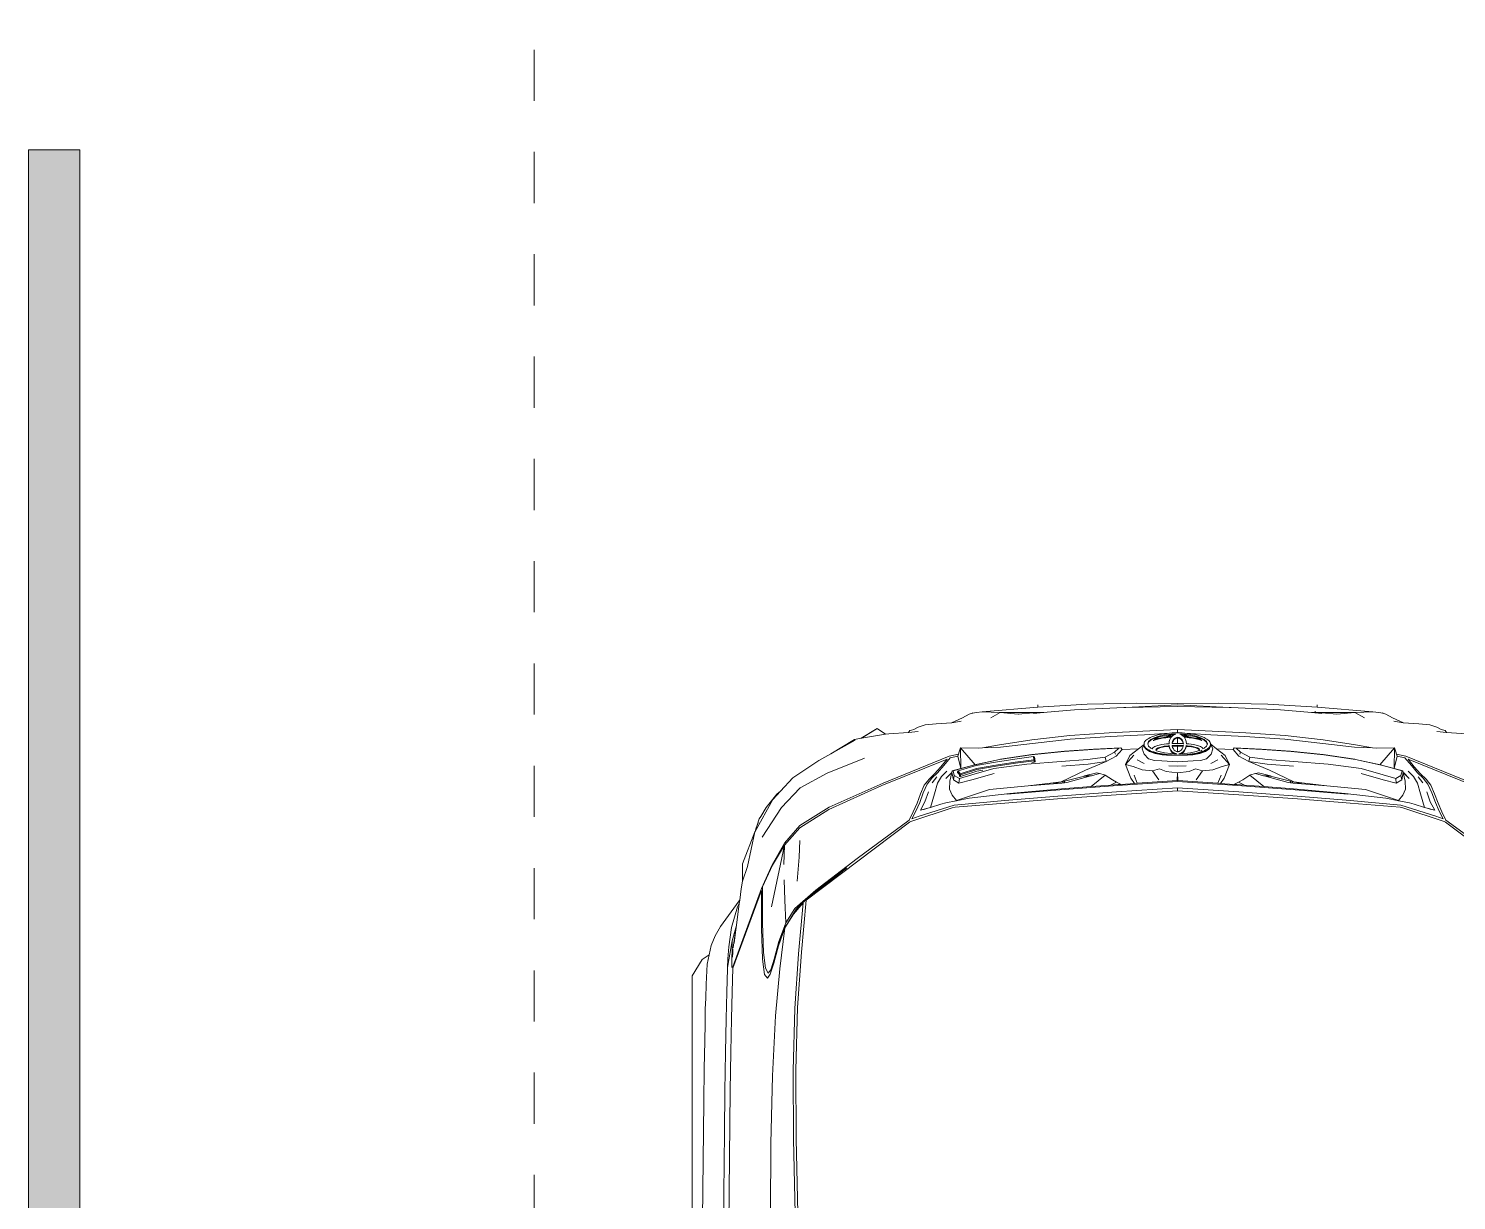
# Model space of a CAD drawing. Header units: millimetres. Extents: x 1010 to 1494, y -119 to 564.
# Drawn here: x 1115.671 to 1118.462, y 371.604 to 373.895 of the extents above; entities that cross this region are included whole.
import ezdxf

# ---------------------------------------------------------------- set-up
doc = ezdxf.new("R2010")
doc.units = ezdxf.units.MM
doc.linetypes.add('DASHDOT', pattern=[1, 0.5, -0.25, 0, -0.25])
doc.layers.get('0').update_dxf_attribs({"lineweight": 9})
doc.layers.add('Marca', color=1, linetype='Continuous', lineweight=9)

# ---------------------------------------------------------------- blocks, each defined once
blk = doc.blocks.new('*A397')
at = {"layer": 'Marca', "linetype": 'DASHDOT', "lineweight": 0}
blk.add_line((65289.6, 657.8), (65289.6, 34592.7), dxfattribs=at)
blk = doc.blocks.new('hilux vista superior')
for p, q in [((0.9763, 1.2798), (0.9763, 0.5477)), ((0.8995, 0.7783), (0.9025, 1.0477)), ((0.911, 0.8625), (0.9128, 1.0471)), ((0.9556, 1.0368), (0.9529, 0.8013)), ((0.7671, 0.8759), (0.7634, 1.0254)), ((0.769, 1.0259), (0.7726, 0.8766)), ((0.8184, 1.0265), (0.818, 0.885)), ((0.7674, 0.7375), (0.7671, 0.8759)), ((0.7726, 0.8766), (0.7729, 0.7384)), ((0.818, 0.885), (0.8148, 0.749)), ((0.911, 0.8625), (0.9101, 0.7795)), ((0.8985, 0.7013), (0.8995, 0.7783)), ((0.9101, 0.7795), (0.909, 0.702)), ((0.9529, 0.8013), (0.9518, 0.7339)), ((0.8148, 0.749), (0.8087, 0.6285)), ((0.764, 0.6118), (0.7674, 0.7375)), ((0.7729, 0.7384), (0.7696, 0.6132)), ((0.9518, 0.7339), (0.9509, 0.6791)), ((0.8973, 0.6341), (0.8985, 0.7013)), ((0.909, 0.702), (0.9078, 0.6343)), ((0.9502, 0.6437), (0.9509, 0.6791)), ((0.8959, 0.5799), (0.8973, 0.6341)), ((0.9078, 0.6343), (0.9064, 0.5805)), ((0.9497, 0.618), (0.9502, 0.6437)), ((0.7565, 0.5), (0.764, 0.6118)), ((0.7696, 0.6132), (0.7623, 0.5033)), ((0.7998, 0.5336), (0.8087, 0.6285)), ((0.9496, 0.6151), (0.9489, 0.593)), ((0.9497, 0.618), (0.9496, 0.6151)), ((0.8945, 0.5322), (0.8959, 0.5799)), ((0.9064, 0.5805), (0.9048, 0.5336)), ((0.9489, 0.593), (0.9479, 0.5648)), ((0.8248, 0.5527), (0.8191, 0.5443)), ((0.8248, 0.5527), (0.8306, 0.5452)), ((0.9462, 0.5245), (0.9479, 0.5648)), ((0.9558, 0.5149), (0.9763, 0.5477)), ((0.7896, 0.4514), (0.7998, 0.5336)), ((0.8025, 0.4875), (0.812, 0.522)), ((0.818, 0.5359), (0.8113, 0.5143)), ((0.8191, 0.5443), (0.812, 0.522)), ((0.8232, 0.5424), (0.818, 0.5359)), ((0.8286, 0.5325), (0.8232, 0.5424)), ((0.8328, 0.5007), (0.8286, 0.5325)), ((0.8306, 0.5452), (0.8349, 0.5143)), ((0.8367, 0.3761), (0.8945, 0.5322)), ((0.8944, 0.5295), (0.8369, 0.3723)), ((0.8945, 0.5322), (0.8944, 0.5295)), ((0.8953, 0.4775), (0.8964, 0.5311)), ((0.8953, 0.4775), (0.9047, 0.5308)), ((0.9047, 0.5308), (0.9042, 0.5137)), ((0.9048, 0.5336), (0.9047, 0.5308)), ((0.942, 0.5058), (0.9462, 0.5245)), ((0.747, 0.3953), (0.7565, 0.5)), ((0.7623, 0.5033), (0.753, 0.4011)), ((0.8113, 0.5143), (0.8015, 0.4789)), ((0.8345, 0.4417), (0.8328, 0.5007)), ((0.8365, 0.4529), (0.8349, 0.5143)), ((0.8938, 0.4912), (0.8931, 0.4859)), ((0.8946, 0.5), (0.8941, 0.4936)), ((0.8946, 0.5), (0.895, 0.5103)), ((0.8968, 0.4506), (0.9021, 0.4893)), ((0.9042, 0.5137), (0.9021, 0.4893)), ((0.9377, 0.4865), (0.942, 0.5058)), ((0.942, 0.5058), (0.9558, 0.5149)), ((0.7876, 0.4451), (0.802, 0.4832)), ((0.8015, 0.4789), (0.7877, 0.4412)), ((0.7896, 0.4514), (0.8025, 0.4875)), ((0.8884, 0.4555), (0.8919, 0.4819)), ((0.8885, 0.451), (0.8953, 0.4775)), ((0.8931, 0.4859), (0.8891, 0.4589)), ((0.9298, 0.4675), (0.9193, 0.4483)), ((0.9377, 0.4865), (0.9298, 0.4675)), ((0.7666, 0.4135), (0.7896, 0.4514)), ((0.7693, 0.4126), (0.7877, 0.4412)), ((0.7724, 0.4241), (0.7896, 0.4514)), ((0.7876, 0.4451), (0.7896, 0.4514)), ((0.7895, 0.3956), (0.7877, 0.4412)), ((0.8349, 0.3691), (0.8345, 0.4417)), ((0.8367, 0.3761), (0.8365, 0.4529)), ((0.8814, 0.4025), (0.8872, 0.4462)), ((0.8816, 0.3969), (0.9193, 0.4483)), ((0.8852, 0.4088), (0.8968, 0.4506)), ((0.8872, 0.4462), (0.8884, 0.4555)), ((0.8885, 0.451), (0.8872, 0.4462)), ((0.8884, 0.4555), (0.8891, 0.4589)), ((0.8891, 0.4589), (0.8885, 0.451)), ((0.7693, 0.4126), (0.7277, 0.3754)), ((0.753, 0.4011), (0.7724, 0.4241)), ((0.7547, 0.4014), (0.7666, 0.4135)), ((0.7666, 0.4135), (0.7724, 0.4241)), ((0.8166, 0.409), (0.7902, 0.2847)), ((0.8805, 0.3955), (0.8814, 0.4025)), ((0.8814, 0.4025), (0.8852, 0.4088)), ((-0.747, 0.3953), (-0.5388, 0.2389)), ((0.747, 0.3953), (0.5388, 0.2389)), ((0.7277, 0.3754), (0.6442, 0.3115)), ((0.7323, 0.3817), (0.6647, 0.3303)), ((0.7278, 0.3792), (0.6647, 0.3303)), ((0.7323, 0.3817), (0.742, 0.3898)), ((0.7498, 0.3969), (0.742, 0.3898)), ((0.7498, 0.3969), (0.747, 0.3953)), ((0.7547, 0.4014), (0.7498, 0.3969)), ((0.791, 0.355), (0.7895, 0.3956)), ((0.8775, 0.3726), (0.8805, 0.3955)), ((0.8805, 0.3955), (0.8816, 0.3969)), ((0.7612, 0.3091), (0.7647, 0.3571)), ((0.8142, 0.3253), (0.8349, 0.3691)), ((0.8369, 0.3723), (0.8152, 0.3246)), ((0.8349, 0.3691), (0.8369, 0.3723)), ((0.8746, 0.3576), (0.865, 0.3282)), ((0.8775, 0.3726), (0.8746, 0.3576)), ((0.8746, 0.3576), (0.8746, 0.3228)), ((0.8142, 0.3253), (0.7902, 0.2847)), ((0.7902, 0.2847), (0.7919, 0.324)), ((0.8152, 0.3246), (0.7904, 0.281)), ((0.8501, 0.2584), (0.865, 0.3282)), ((0.8501, 0.2584), (0.8746, 0.3228)), ((-0.5399, 0.2344), (-0.6442, 0.3115)), ((0.5399, 0.2344), (0.6442, 0.3115)), ((0.7598, 0.2759), (0.7612, 0.3091)), ((0.7595, 0.2502), (0.7902, 0.2847)), ((0.7904, 0.281), (0.7595, 0.2457)), ((0.835, 0.269), (0.7966, 0.209)), ((0.8501, 0.2584), (0.8497, 0.2577)), ((-0.5399, 0.2344), (-0.5316, 0.2178)), ((-0.5365, 0.2371), (-0.5388, 0.2389)), ((-0.5365, 0.2371), (-0.4532, 0.2101)), ((-0.5262, 0.2163), (-0.5341, 0.232)), ((-0.5341, 0.232), (-0.5195, 0.227)), ((0.5365, 0.2371), (0.4532, 0.2101)), ((0.5341, 0.232), (0.5195, 0.227)), ((0.5262, 0.2163), (0.5341, 0.232)), ((0.5399, 0.2344), (0.5316, 0.2178)), ((0.5365, 0.2371), (0.5388, 0.2389)), ((0.7595, 0.2457), (0.7007, 0.2088)), ((0.7013, 0.2133), (0.7595, 0.2502)), ((0.8497, 0.2577), (0.8139, 0.1929)), ((0.838, 0.2271), (0.841, 0.2319)), ((0.8453, 0.2445), (0.841, 0.2319)), ((0.8434, 0.2404), (0.8477, 0.2522)), ((0.8453, 0.2445), (0.8477, 0.2522)), ((0.8477, 0.2522), (0.8497, 0.2577)), ((-0.5316, 0.2178), (-0.5239, 0.2005)), ((-0.5185, 0.1994), (-0.5262, 0.2163)), ((-0.449, 0.2045), (-0.5195, 0.227)), ((-0.5172, 0.2145), (-0.5023, 0.2108)), ((-0.5083, 0.1979), (-0.5172, 0.2145)), ((-0.5172, 0.2145), (-0.5081, 0.2127)), ((-0.5023, 0.2108), (-0.5081, 0.2127)), ((-0.4965, 0.209), (-0.5023, 0.2108)), ((-0.4965, 0.209), (-0.4887, 0.1815)), ((-0.4758, 0.2024), (-0.4965, 0.209)), ((-0.4662, 0.1998), (-0.4758, 0.2024)), ((-0.4474, 0.2088), (-0.4532, 0.2101)), ((-0.449, 0.2045), (-0.3475, 0.1952)), ((-0.3473, 0.2003), (-0.4474, 0.2088)), ((0.3473, 0.2003), (0.4474, 0.2088)), ((0.449, 0.2045), (0.3475, 0.1952)), ((0.4474, 0.2088), (0.4532, 0.2101)), ((0.449, 0.2045), (0.5195, 0.227)), ((0.4662, 0.1998), (0.4758, 0.2024)), ((0.4758, 0.2024), (0.4965, 0.209)), ((0.4965, 0.209), (0.4887, 0.1815)), ((0.4965, 0.209), (0.5023, 0.2108)), ((0.5172, 0.2145), (0.5023, 0.2108)), ((0.5023, 0.2108), (0.5081, 0.2127)), ((0.5172, 0.2145), (0.5081, 0.2127)), ((0.5083, 0.1979), (0.5172, 0.2145)), ((0.5185, 0.1994), (0.5262, 0.2163)), ((0.5316, 0.2178), (0.5239, 0.2005)), ((0.7007, 0.2088), (0.5922, 0.1604)), ((0.5945, 0.1653), (0.7013, 0.2133)), ((0.7597, 0.1706), (0.7966, 0.209)), ((0.8057, 0.1826), (0.8271, 0.2091)), ((0.838, 0.2271), (0.8271, 0.2091)), ((-0.5239, 0.2005), (-0.517, 0.1817)), ((-0.5114, 0.1799), (-0.5185, 0.1994)), ((-0.517, 0.1817), (-0.5094, 0.1646)), ((-0.5037, 0.162), (-0.5114, 0.1799)), ((-0.5083, 0.1979), (-0.5011, 0.178)), ((-0.4887, 0.1815), (-0.4829, 0.1606)), ((-0.445, 0.1956), (-0.4662, 0.1998)), ((-0.4532, 0.1844), (-0.4586, 0.1722)), ((-0.4447, 0.1949), (-0.4532, 0.1844)), ((-0.4447, 0.1949), (-0.445, 0.1956)), ((-0.4187, 0.1903), (-0.445, 0.1956)), ((-0.378, 0.1728), (-0.4447, 0.1949)), ((-0.337, 0.1808), (-0.4187, 0.1903)), ((-0.3003, 0.1659), (-0.378, 0.1728)), ((-0.3475, 0.1952), (-0.2406, 0.1863)), ((-0.2413, 0.1919), (-0.3473, 0.2003)), ((-0.2365, 0.1737), (-0.3425, 0.1827)), ((-0.2331, 0.1717), (-0.337, 0.1808)), ((-0.1236, 0.1837), (-0.2413, 0.1919)), ((-0.2406, 0.1863), (-0.123, 0.178)), ((-0.2365, 0.1737), (-0.1207, 0.1653)), ((0, 0.1757), (-0.1236, 0.1837)), ((-0.123, 0.178), (0, 0.17)), ((0, 0.1757), (0.1236, 0.1837)), ((0.123, 0.178), (0, 0.17)), ((0, 0.1757), (0, 0.17)), ((0.2365, 0.1737), (0.1207, 0.1653)), ((0.2406, 0.1863), (0.123, 0.178)), ((0.1236, 0.1837), (0.2413, 0.1919)), ((0.2331, 0.1717), (0.337, 0.1808)), ((0.2365, 0.1737), (0.3425, 0.1827)), ((0.3475, 0.1952), (0.2406, 0.1863)), ((0.2413, 0.1919), (0.3473, 0.2003)), ((0.3003, 0.1659), (0.378, 0.1728)), ((0.337, 0.1808), (0.4187, 0.1903)), ((0.378, 0.1728), (0.4447, 0.1949)), ((0.4187, 0.1903), (0.445, 0.1956)), ((0.4447, 0.1949), (0.445, 0.1956)), ((0.4447, 0.1949), (0.4532, 0.1844)), ((0.445, 0.1956), (0.4662, 0.1998)), ((0.4532, 0.1844), (0.4586, 0.1722)), ((0.4887, 0.1815), (0.4829, 0.1606)), ((0.5083, 0.1979), (0.5011, 0.178)), ((0.5037, 0.162), (0.5114, 0.1799)), ((0.517, 0.1817), (0.5094, 0.1646)), ((0.5114, 0.1799), (0.5185, 0.1994)), ((0.5239, 0.2005), (0.517, 0.1817)), ((0.7985, 0.1763), (0.7738, 0.1496)), ((0.8139, 0.1929), (0.7985, 0.1763)), ((0.8057, 0.1826), (0.7985, 0.1763)), ((-0.4635, 0.1119), (-0.5945, 0.1653)), ((-0.5922, 0.1604), (-0.459, 0.1062)), ((-0.5094, 0.1646), (-0.4997, 0.1525)), ((-0.494, 0.15), (-0.5037, 0.162)), ((-0.4997, 0.1525), (-0.4884, 0.1414)), ((-0.4828, 0.1393), (-0.494, 0.15)), ((-0.4936, 0.1596), (-0.484, 0.1475)), ((-0.4829, 0.1606), (-0.4745, 0.1471)), ((-0.4745, 0.1471), (-0.4636, 0.1364)), ((-0.4659, 0.1507), (-0.454, 0.139)), ((-0.4548, 0.1395), (-0.4659, 0.1507)), ((-0.4578, 0.1565), (-0.4586, 0.1722)), ((-0.454, 0.139), (-0.4578, 0.1565)), ((-0.4508, 0.1535), (-0.454, 0.139)), ((-0.4515, 0.1358), (-0.4491, 0.1447)), ((-0.4399, 0.1606), (-0.4508, 0.1535)), ((-0.4508, 0.1535), (-0.4491, 0.1447)), ((-0.4491, 0.1447), (-0.4387, 0.1509)), ((-0.4138, 0.1533), (-0.4399, 0.1606)), ((-0.4399, 0.1606), (-0.4387, 0.1509)), ((-0.4387, 0.1509), (-0.4134, 0.1435)), ((-0.369, 0.1407), (-0.4138, 0.1533)), ((-0.3003, 0.1659), (-0.25, 0.1597)), ((-0.2328, 0.16), (-0.3003, 0.1659)), ((-0.25, 0.1597), (-0.2328, 0.16)), ((-0.25, 0.1597), (-0.2339, 0.1577)), ((-0.1849, 0.1345), (-0.2339, 0.1577)), ((-0.2339, 0.1577), (-0.2309, 0.1569)), ((-0.1738, 0.1673), (-0.2331, 0.1717)), ((-0.2309, 0.1598), (-0.2328, 0.16)), ((-0.2309, 0.1569), (-0.2309, 0.1598)), ((-0.2272, 0.1595), (-0.2309, 0.1598)), ((-0.2309, 0.1569), (-0.2272, 0.156)), ((-0.2272, 0.1595), (-0.2272, 0.156)), ((-0.2227, 0.1591), (-0.2272, 0.1595)), ((-0.2272, 0.156), (-0.1898, 0.1466)), ((-0.1741, 0.1455), (-0.2227, 0.1591)), ((-0.1898, 0.1466), (-0.1897, 0.1466)), ((-0.1741, 0.1455), (-0.1897, 0.1466)), ((-0.1897, 0.1466), (-0.1873, 0.1459)), ((-0.1873, 0.1459), (-0.1731, 0.1453)), ((-0.1873, 0.1459), (-0.1871, 0.1459)), ((-0.1871, 0.1459), (-0.1626, 0.1395)), ((-0.1731, 0.1453), (-0.1741, 0.1455)), ((-0.1738, 0.1673), (-0.1454, 0.1441)), ((-0.1349, 0.1644), (-0.1738, 0.1673)), ((-0.1731, 0.1453), (-0.1571, 0.1408)), ((-0.1467, 0.1433), (-0.1454, 0.1441)), ((-0.1454, 0.1441), (-0.131, 0.1538)), ((-0.1349, 0.1644), (-0.1229, 0.158)), ((-0.1192, 0.1633), (-0.1349, 0.1644)), ((-0.131, 0.1538), (-0.1229, 0.158)), ((-0.1229, 0.158), (-0.1132, 0.1628)), ((0, 0.1572), (-0.1207, 0.1653)), ((-0.1132, 0.1628), (-0.1192, 0.1633)), ((-0.0866, 0.161), (-0.1132, 0.1628)), ((-0.1047, 0.123), (-0.0937, 0.1502)), ((-0.0937, 0.1502), (-0.0866, 0.161)), ((-0.0875, 0.144), (-0.0811, 0.1606)), ((-0.0811, 0.1606), (-0.0866, 0.161)), ((-0.0006, 0.1551), (-0.0811, 0.1606)), ((-0.0501, 0.1356), (-0.0373, 0.1536)), ((-0.0006, 0.1551), (0, 0.1394)), ((0, 0.1551), (-0.0006, 0.1551)), ((0, 0.1572), (0.1207, 0.1653)), ((0.0006, 0.1551), (0, 0.1394)), ((0, 0.1551), (0.0006, 0.1551)), ((0.0006, 0.1551), (0.0811, 0.1606)), ((0.0501, 0.1356), (0.0373, 0.1536)), ((0.0811, 0.1606), (0.0866, 0.161)), ((0.0875, 0.144), (0.0811, 0.1606)), ((0.0866, 0.161), (0.1132, 0.1628)), ((0.0937, 0.1502), (0.0866, 0.161)), ((0.1047, 0.123), (0.0937, 0.1502)), ((0.1132, 0.1628), (0.1192, 0.1633)), ((0.1229, 0.158), (0.1132, 0.1628)), ((0.1192, 0.1633), (0.1349, 0.1644)), ((0.1349, 0.1644), (0.1229, 0.158)), ((0.131, 0.1538), (0.1229, 0.158)), ((0.1454, 0.1441), (0.131, 0.1538)), ((0.1349, 0.1644), (0.1738, 0.1673)), ((0.1738, 0.1673), (0.1454, 0.1441)), ((0.1467, 0.1433), (0.1454, 0.1441)), ((0.1731, 0.1453), (0.1571, 0.1408)), ((0.1871, 0.1459), (0.1626, 0.1395)), ((0.1873, 0.1459), (0.1731, 0.1453)), ((0.1731, 0.1453), (0.1741, 0.1455)), ((0.1738, 0.1673), (0.2331, 0.1717)), ((0.1741, 0.1455), (0.2227, 0.1591)), ((0.1741, 0.1455), (0.1897, 0.1466)), ((0.1849, 0.1345), (0.2339, 0.1577)), ((0.1873, 0.1459), (0.1871, 0.1459)), ((0.1897, 0.1466), (0.1873, 0.1459)), ((0.1898, 0.1466), (0.1897, 0.1466)), ((0.2272, 0.156), (0.1898, 0.1466)), ((0.2227, 0.1591), (0.2272, 0.1595)), ((0.2272, 0.1595), (0.2309, 0.1598)), ((0.2272, 0.1595), (0.2272, 0.156)), ((0.2309, 0.1569), (0.2272, 0.156)), ((0.2309, 0.1598), (0.2328, 0.16)), ((0.2309, 0.1569), (0.2309, 0.1598)), ((0.2339, 0.1577), (0.2309, 0.1569)), ((0.2328, 0.16), (0.3003, 0.1659)), ((0.25, 0.1597), (0.2328, 0.16)), ((0.25, 0.1597), (0.2339, 0.1577)), ((0.3003, 0.1659), (0.25, 0.1597)), ((0.369, 0.1407), (0.4138, 0.1533)), ((0.4362, 0.1469), (0.4034, 0.1362)), ((0.4039, 0.133), (0.4367, 0.1437)), ((0.4387, 0.1509), (0.4134, 0.1435)), ((0.4138, 0.1533), (0.4399, 0.1606)), ((0.4367, 0.1437), (0.4362, 0.1469)), ((0.4376, 0.1469), (0.4362, 0.1469)), ((0.4367, 0.1437), (0.4373, 0.1418)), ((0.4387, 0.1437), (0.4367, 0.1437)), ((0.4373, 0.1418), (0.4387, 0.1437)), ((0.4382, 0.1468), (0.4387, 0.1437)), ((0.4399, 0.1606), (0.4387, 0.1509)), ((0.4491, 0.1447), (0.4387, 0.1509)), ((0.4387, 0.1437), (0.4426, 0.1377)), ((0.4399, 0.1606), (0.4508, 0.1535)), ((0.4508, 0.1535), (0.4491, 0.1447)), ((0.4515, 0.1358), (0.4491, 0.1447)), ((0.4508, 0.1535), (0.454, 0.139)), ((0.454, 0.139), (0.4578, 0.1565)), ((0.4659, 0.1507), (0.454, 0.139)), ((0.4548, 0.1395), (0.4659, 0.1507)), ((0.4578, 0.1565), (0.4586, 0.1722)), ((0.5922, 0.1604), (0.459, 0.1062)), ((0.4635, 0.1119), (0.5945, 0.1653)), ((0.4745, 0.1471), (0.4636, 0.1364)), ((0.4829, 0.1606), (0.4745, 0.1471)), ((0.4828, 0.1393), (0.494, 0.15)), ((0.4936, 0.1596), (0.484, 0.1475)), ((0.4997, 0.1525), (0.4884, 0.1414)), ((0.494, 0.15), (0.5037, 0.162)), ((0.5094, 0.1646), (0.4997, 0.1525)), ((0.7589, 0.1698), (0.7046, 0.1399)), ((0.7738, 0.1496), (0.7214, 0.115)), ((0.7597, 0.1706), (0.7589, 0.1698)), ((-0.4884, 0.1414), (-0.4762, 0.1274)), ((-0.4702, 0.1251), (-0.4828, 0.1393)), ((-0.4762, 0.1274), (-0.4635, 0.1119)), ((-0.4571, 0.1092), (-0.4702, 0.1251)), ((-0.4548, 0.1395), (-0.454, 0.139)), ((-0.454, 0.139), (-0.453, 0.1353)), ((-0.453, 0.1353), (-0.4515, 0.1358)), ((-0.453, 0.1353), (-0.436, 0.1308)), ((-0.4081, 0.1236), (-0.4515, 0.1358)), ((-0.436, 0.1308), (-0.4416, 0.1057)), ((-0.4357, 0.1307), (-0.4364, 0.0892)), ((-0.4364, 0.0892), (-0.407, 0.1232)), ((-0.436, 0.1308), (-0.4357, 0.1307)), ((-0.4357, 0.1307), (-0.4077, 0.1233)), ((-0.4134, 0.1435), (-0.3694, 0.1311)), ((-0.358, 0.1124), (-0.4081, 0.1236)), ((-0.4077, 0.1233), (-0.407, 0.1232)), ((-0.407, 0.1232), (-0.358, 0.1124)), ((-0.3694, 0.1311), (-0.3029, 0.1224)), ((-0.3029, 0.1224), (-0.2337, 0.1166)), ((-0.2337, 0.1166), (-0.1812, 0.1129)), ((-0.18, 0.1224), (-0.2329, 0.1261)), ((-0.1849, 0.1345), (-0.1435, 0.117)), ((-0.1435, 0.117), (-0.18, 0.1224)), ((-0.1626, 0.1395), (-0.1571, 0.1408)), ((-0.1571, 0.1408), (-0.1467, 0.1433)), ((-0.1435, 0.117), (-0.1455, 0.1079)), ((-0.1235, 0.1061), (-0.1435, 0.117)), ((-0.0895, 0.127), (-0.1047, 0.123)), ((-0.1047, 0.123), (-0.0959, 0.1048)), ((-0.1047, 0.123), (-0.0879, 0.1041)), ((-0.0713, 0.1335), (-0.0895, 0.127)), ((-0.0668, 0.1207), (-0.0811, 0.1137)), ((-0.0501, 0.1356), (-0.0713, 0.1335)), ((-0.0361, 0.1317), (-0.0501, 0.1356)), ((-0.0317, 0.1154), (-0.0463, 0.1146)), ((-0.0231, 0.137), (-0.0361, 0.1317)), ((-0.0317, 0.1154), (0, 0.1174)), ((0, 0.1394), (-0.0231, 0.137)), ((0, 0.1264), (-0.0173, 0.1254)), ((0, 0.1394), (0.0231, 0.137)), ((0, 0.1264), (0.0173, 0.1254)), ((0.0317, 0.1154), (0, 0.1174)), ((0.0231, 0.137), (0.0361, 0.1317)), ((0.0317, 0.1154), (0.0463, 0.1146)), ((0.0361, 0.1317), (0.0501, 0.1356)), ((0.0501, 0.1356), (0.0713, 0.1335)), ((0.0668, 0.1207), (0.0811, 0.1137)), ((0.0713, 0.1335), (0.0895, 0.127)), ((0.1047, 0.123), (0.0879, 0.1041)), ((0.0895, 0.127), (0.1047, 0.123)), ((0.1047, 0.123), (0.0959, 0.1048)), ((0.1235, 0.1061), (0.1435, 0.117)), ((0.1849, 0.1345), (0.1435, 0.117)), ((0.1435, 0.117), (0.18, 0.1224)), ((0.1435, 0.117), (0.1455, 0.1079)), ((0.1571, 0.1408), (0.1467, 0.1433)), ((0.1626, 0.1395), (0.1571, 0.1408)), ((0.18, 0.1224), (0.2329, 0.1261)), ((0.2337, 0.1166), (0.1812, 0.1129)), ((0.3029, 0.1224), (0.2337, 0.1166)), ((0.2881, 0.1184), (0.2865, 0.1176)), ((0.2865, 0.1176), (0.2872, 0.1113)), ((0.2869, 0.1144), (0.2865, 0.1176)), ((0.2885, 0.1152), (0.2869, 0.1144)), ((0.2928, 0.1191), (0.2881, 0.1184)), ((0.2881, 0.1184), (0.2885, 0.1152)), ((0.2885, 0.1152), (0.326, 0.1204)), ((0.2888, 0.1133), (0.2885, 0.1152)), ((0.3262, 0.1184), (0.2888, 0.1133)), ((0.3694, 0.1311), (0.3029, 0.1224)), ((0.326, 0.1204), (0.365, 0.1263)), ((0.3652, 0.1243), (0.3262, 0.1184)), ((0.327, 0.1121), (0.366, 0.118)), ((0.358, 0.1124), (0.4081, 0.1236)), ((0.407, 0.1232), (0.358, 0.1124)), ((0.365, 0.1263), (0.4039, 0.133)), ((0.4041, 0.1311), (0.3652, 0.1243)), ((0.366, 0.118), (0.4049, 0.1247)), ((0.4134, 0.1435), (0.3694, 0.1311)), ((0.4034, 0.1362), (0.3915, 0.1342)), ((0.4373, 0.1418), (0.4041, 0.1311)), ((0.4049, 0.1247), (0.4412, 0.1358)), ((0.4077, 0.1233), (0.407, 0.1232)), ((0.4364, 0.0892), (0.407, 0.1232)), ((0.4357, 0.1307), (0.4077, 0.1233)), ((0.4081, 0.1236), (0.4515, 0.1358)), ((0.436, 0.1308), (0.4357, 0.1307)), ((0.4357, 0.1307), (0.4364, 0.0892)), ((0.453, 0.1353), (0.436, 0.1308)), ((0.436, 0.1308), (0.4416, 0.1057)), ((0.4412, 0.1358), (0.4373, 0.1418)), ((0.4426, 0.1377), (0.4412, 0.1358)), ((0.4426, 0.1377), (0.4422, 0.1405)), ((0.453, 0.1353), (0.4515, 0.1358)), ((0.454, 0.139), (0.453, 0.1353)), ((0.4548, 0.1395), (0.454, 0.139)), ((0.4571, 0.1092), (0.4702, 0.1251)), ((0.4762, 0.1274), (0.4635, 0.1119)), ((0.4702, 0.1251), (0.4828, 0.1393)), ((0.4884, 0.1414), (0.4762, 0.1274)), ((0.6293, 0.1102), (0.7046, 0.1399)), ((0.697, 0.1012), (0.7214, 0.115)), ((-0.459, 0.1062), (-0.4404, 0.1017)), ((-0.4416, 0.1057), (-0.4571, 0.1092)), ((-0.4404, 0.1017), (-0.4416, 0.1057)), ((-0.439, 0.0974), (-0.4404, 0.1017)), ((-0.4364, 0.0892), (-0.439, 0.0974)), ((-0.4009, 0.0898), (-0.4364, 0.0892)), ((-0.3921, 0.0894), (-0.4009, 0.0898)), ((-0.3921, 0.0894), (-0.3579, 0.0833)), ((-0.3559, 0.0877), (-0.3921, 0.0894)), ((-0.2943, 0.1032), (-0.358, 0.1124)), ((-0.3563, 0.1122), (-0.358, 0.1124)), ((-0.3563, 0.1122), (-0.293, 0.1029)), ((-0.2919, 0.0803), (-0.3559, 0.0877)), ((-0.2283, 0.0965), (-0.2943, 0.1032)), ((-0.293, 0.1029), (-0.2273, 0.0959)), ((-0.1711, 0.0925), (-0.2283, 0.0965)), ((-0.2273, 0.0959), (-0.1688, 0.0919)), ((-0.1812, 0.1129), (-0.1455, 0.1079)), ((-0.1182, 0.0899), (-0.1711, 0.0925)), ((-0.1688, 0.0919), (-0.1139, 0.0892)), ((-0.1455, 0.1079), (-0.1266, 0.0981)), ((-0.1266, 0.0981), (-0.125, 0.1021)), ((-0.1266, 0.0981), (-0.1182, 0.0899)), ((-0.1116, 0.0924), (-0.1235, 0.1061)), ((-0.1139, 0.0892), (-0.1182, 0.0899)), ((-0.1116, 0.0924), (-0.1139, 0.0892)), ((-0.0787, 0.0912), (-0.1116, 0.0924)), ((-0.0959, 0.1048), (-0.0787, 0.0912)), ((-0.0671, 0.0821), (-0.0787, 0.0912)), ((-0.0674, 0.1023), (-0.0709, 0.0915)), ((-0.0709, 0.0915), (-0.0678, 0.0838)), ((-0.0645, 0.0909), (-0.0678, 0.0838)), ((-0.0678, 0.0838), (-0.0648, 0.088)), ((-0.0585, 0.1111), (-0.0674, 0.1023)), ((-0.065, 0.0877), (-0.0656, 0.0861)), ((-0.0656, 0.0847), (-0.065, 0.0863)), ((-0.0648, 0.088), (-0.065, 0.0877)), ((-0.065, 0.0863), (-0.0641, 0.0879)), ((-0.0641, 0.0892), (-0.0648, 0.088)), ((-0.0622, 0.0925), (-0.0645, 0.0909)), ((-0.0632, 0.0903), (-0.0641, 0.0892)), ((-0.0641, 0.0879), (-0.0628, 0.0894)), ((-0.0632, 0.0903), (-0.0629, 0.0907)), ((-0.0629, 0.0907), (-0.0632, 0.0903)), ((-0.0622, 0.0925), (-0.0629, 0.0907)), ((-0.0629, 0.0907), (-0.0629, 0.0907)), ((-0.0628, 0.0907), (-0.0629, 0.0907)), ((-0.0612, 0.0922), (-0.0628, 0.0907)), ((-0.0628, 0.0894), (-0.0612, 0.0909)), ((-0.0562, 0.0967), (-0.0622, 0.0925)), ((-0.0591, 0.0936), (-0.0612, 0.0922)), ((-0.0612, 0.0909), (-0.0591, 0.0923)), ((-0.0565, 0.095), (-0.0591, 0.0936)), ((-0.0591, 0.0923), (-0.0565, 0.0936)), ((-0.0463, 0.1146), (-0.0585, 0.1111)), ((-0.0539, 0.0901), (-0.0584, 0.0859)), ((-0.0535, 0.0964), (-0.0565, 0.095)), ((-0.0565, 0.0936), (-0.0535, 0.095)), ((-0.0447, 0.1009), (-0.0562, 0.0967)), ((-0.0512, 0.0915), (-0.0539, 0.0901)), ((-0.05, 0.0977), (-0.0535, 0.0964)), ((-0.0535, 0.095), (-0.05, 0.0963)), ((-0.05, 0.0891), (-0.0512, 0.0915)), ((-0.0463, 0.0989), (-0.05, 0.0977)), ((-0.05, 0.0963), (-0.0463, 0.0976)), ((-0.05, 0.0963), (-0.0468, 0.0938)), ((-0.0461, 0.0867), (-0.05, 0.0891)), ((-0.0423, 0.1001), (-0.0463, 0.0989)), ((-0.0463, 0.0976), (-0.0423, 0.0988)), ((-0.0401, 0.0845), (-0.0461, 0.0867)), ((-0.031, 0.1035), (-0.0447, 0.1009)), ((-0.0441, 0.0939), (-0.0445, 0.0932)), ((-0.0445, 0.0932), (-0.0433, 0.0911)), ((-0.0435, 0.0949), (-0.0441, 0.0939)), ((-0.0433, 0.0925), (-0.0441, 0.0939)), ((-0.0376, 0.0969), (-0.0435, 0.0949)), ((-0.04, 0.0906), (-0.0433, 0.0925)), ((-0.0433, 0.0925), (-0.0433, 0.0911)), ((-0.0433, 0.0911), (-0.04, 0.0892)), ((-0.0381, 0.1012), (-0.0423, 0.1001)), ((-0.0423, 0.0988), (-0.0381, 0.0998)), ((-0.0348, 0.0889), (-0.04, 0.0906)), ((-0.04, 0.0892), (-0.0348, 0.0876)), ((-0.0338, 0.1021), (-0.0381, 0.1012)), ((-0.0381, 0.0998), (-0.0338, 0.1007)), ((-0.0264, 0.0992), (-0.0376, 0.0969)), ((-0.028, 0.0875), (-0.0348, 0.0889)), ((-0.0348, 0.0876), (-0.028, 0.0862)), ((-0.0294, 0.1029), (-0.0338, 0.1021)), ((-0.0338, 0.1007), (-0.0294, 0.1015)), ((-0.0201, 0.1041), (-0.031, 0.1035)), ((-0.0247, 0.1036), (-0.0294, 0.1029)), ((-0.0294, 0.1015), (-0.0247, 0.1022)), ((-0.0198, 0.0865), (-0.028, 0.0875)), ((-0.028, 0.0862), (-0.0198, 0.0851)), ((-0.0138, 0.1007), (-0.0264, 0.0992)), ((-0.0201, 0.1041), (-0.0247, 0.1036)), ((-0.0247, 0.1022), (-0.0197, 0.1028)), ((-0.0158, 0.1043), (-0.0201, 0.1041)), ((-0.0176, 0.0863), (-0.0198, 0.0865)), ((-0.0197, 0.1028), (-0.0146, 0.1033)), ((-0.0175, 0.0872), (-0.0176, 0.0863)), ((-0.0176, 0.0849), (-0.0176, 0.0863)), ((-0.0162, 0.0915), (-0.0175, 0.0872)), ((-0.0175, 0.0859), (-0.0162, 0.0901)), ((-0.0141, 0.0952), (-0.0162, 0.0915)), ((-0.0162, 0.0901), (-0.0141, 0.0939)), ((0, 0.1043), (-0.0158, 0.1043)), ((-0.0146, 0.1033), (-0.0095, 0.1036)), ((-0.0114, 0.0984), (-0.0141, 0.0952)), ((-0.0141, 0.0939), (-0.0114, 0.097)), ((-0.0076, 0.101), (-0.0138, 0.1007)), ((-0.0107, 0.0888), (-0.0115, 0.0859)), ((-0.0081, 0.1007), (-0.0114, 0.0984)), ((-0.0114, 0.097), (-0.0081, 0.0994)), ((-0.0093, 0.0915), (-0.0107, 0.0888)), ((-0.0095, 0.1036), (-0.0043, 0.1038)), ((-0.0076, 0.0937), (-0.0093, 0.0915)), ((-0.0076, 0.101), (-0.0081, 0.1007)), ((-0.0081, 0.0994), (-0.0045, 0.1009)), ((-0.0045, 0.1011), (-0.0076, 0.101)), ((-0.0055, 0.0954), (-0.0076, 0.0937)), ((-0.0031, 0.0965), (-0.0055, 0.0954)), ((-0.0045, 0.1009), (-0.0045, 0.1011)), ((-0.0045, 0.1009), (-0.0026, 0.1011)), ((-0.0026, 0.1011), (-0.0045, 0.1011)), ((-0.0043, 0.1038), (0.0007, 0.1039)), ((-0.0005, 0.0969), (-0.0031, 0.0965)), ((-0.0005, 0.0969), (-0.0005, 0.0983)), ((0, 0.0968), (-0.0005, 0.0969)), ((0, 0.1043), (0.0158, 0.1043)), ((0.0021, 0.0965), (0, 0.0968)), ((0, 0.0968), (0, 0.0856)), ((0.0007, 0.1039), (0.0057, 0.1038)), ((0.0014, 0.1012), (0.0035, 0.1009)), ((0.0035, 0.1011), (0.0014, 0.1012)), ((0.0045, 0.0954), (0.0021, 0.0965)), ((0.0035, 0.1009), (0.0035, 0.1011)), ((0.0066, 0.101), (0.0035, 0.1011)), ((0.0035, 0.1009), (0.0072, 0.0994)), ((0.0067, 0.0937), (0.0045, 0.0954)), ((0.0057, 0.1038), (0.0108, 0.1036)), ((0.0072, 0.1007), (0.0066, 0.101)), ((0.0136, 0.1007), (0.0066, 0.101)), ((0.0084, 0.0915), (0.0067, 0.0937)), ((0.0105, 0.0984), (0.0072, 0.1007)), ((0.0072, 0.0994), (0.0105, 0.097)), ((0.0098, 0.0888), (0.0084, 0.0915)), ((0.0106, 0.0859), (0.0098, 0.0888)), ((0.0132, 0.0952), (0.0105, 0.0984)), ((0.0105, 0.097), (0.0132, 0.0939)), ((0.0108, 0.1036), (0.0159, 0.1033)), ((0.0152, 0.0915), (0.0132, 0.0952)), ((0.0132, 0.0939), (0.0152, 0.0901)), ((0.0262, 0.0992), (0.0136, 0.1007)), ((0.0165, 0.0872), (0.0152, 0.0915)), ((0.0152, 0.0901), (0.0165, 0.0859)), ((0.0158, 0.1043), (0.0225, 0.104)), ((0.0159, 0.1033), (0.021, 0.1028)), ((0.0166, 0.0863), (0.0165, 0.0872)), ((0.0189, 0.0865), (0.0166, 0.0863)), ((0.0166, 0.0863), (0.0166, 0.0849)), ((0.0271, 0.0875), (0.0189, 0.0865)), ((0.0189, 0.0851), (0.0271, 0.0862)), ((0.021, 0.1028), (0.026, 0.1022)), ((0.026, 0.1036), (0.0225, 0.104)), ((0.0225, 0.104), (0.031, 0.1035)), ((0.0307, 0.1029), (0.026, 0.1036)), ((0.026, 0.1022), (0.0307, 0.1015)), ((0.0374, 0.0969), (0.0262, 0.0992)), ((0.0339, 0.0889), (0.0271, 0.0875)), ((0.0271, 0.0862), (0.0339, 0.0876)), ((0.0352, 0.1021), (0.0307, 0.1029)), ((0.0307, 0.1015), (0.0352, 0.1007)), ((0.031, 0.1035), (0.0447, 0.1009)), ((0.0391, 0.0906), (0.0339, 0.0889)), ((0.0339, 0.0876), (0.0391, 0.0892)), ((0.0394, 0.1012), (0.0352, 0.1021)), ((0.0352, 0.1007), (0.0394, 0.0998)), ((0.0424, 0.0952), (0.0374, 0.0969)), ((0.0424, 0.0925), (0.0391, 0.0906)), ((0.0391, 0.0892), (0.0424, 0.0911)), ((0.0436, 0.1001), (0.0394, 0.1012)), ((0.0394, 0.0998), (0.0436, 0.0988)), ((0.0456, 0.0867), (0.0396, 0.0845)), ((0.0432, 0.0939), (0.0424, 0.0952)), ((0.0432, 0.0939), (0.0424, 0.0925)), ((0.0424, 0.0911), (0.0435, 0.0932)), ((0.0424, 0.0911), (0.0424, 0.0925)), ((0.0435, 0.0932), (0.0432, 0.0939)), ((0.0476, 0.0989), (0.0436, 0.1001)), ((0.0436, 0.0988), (0.0476, 0.0976)), ((0.0447, 0.1009), (0.0562, 0.0967)), ((0.0495, 0.0891), (0.0456, 0.0867)), ((0.0463, 0.1146), (0.0585, 0.1111)), ((0.0514, 0.0977), (0.0476, 0.0989)), ((0.0476, 0.0976), (0.0514, 0.0963)), ((0.0508, 0.0916), (0.0495, 0.0891)), ((0.0537, 0.0901), (0.0508, 0.0916)), ((0.0548, 0.0964), (0.0514, 0.0977)), ((0.0514, 0.0963), (0.0548, 0.095)), ((0.0582, 0.0859), (0.0537, 0.0901)), ((0.0579, 0.095), (0.0548, 0.0964)), ((0.0548, 0.095), (0.0579, 0.0936)), ((0.0562, 0.0967), (0.0622, 0.0925)), ((0.0604, 0.0936), (0.0579, 0.095)), ((0.0579, 0.0936), (0.0604, 0.0923)), ((0.0585, 0.1111), (0.0674, 0.1023)), ((0.0622, 0.0924), (0.0604, 0.0936)), ((0.0604, 0.0923), (0.0625, 0.0909)), ((0.0622, 0.0925), (0.0622, 0.0924)), ((0.0622, 0.0925), (0.0645, 0.0909)), ((0.0625, 0.0922), (0.0622, 0.0924)), ((0.0642, 0.0907), (0.0625, 0.0922)), ((0.0625, 0.0909), (0.0642, 0.0894)), ((0.0651, 0.0896), (0.0642, 0.0907)), ((0.0642, 0.0894), (0.0654, 0.0879)), ((0.0645, 0.0909), (0.0651, 0.0896)), ((0.0654, 0.0892), (0.0651, 0.0896)), ((0.0663, 0.0877), (0.0654, 0.0892)), ((0.0654, 0.0879), (0.0663, 0.0863)), ((0.067, 0.0861), (0.0663, 0.0877)), ((0.0663, 0.0863), (0.067, 0.0847)), ((0.0674, 0.1023), (0.0709, 0.0915)), ((0.0674, 0.0823), (0.0787, 0.0912)), ((0.0709, 0.0915), (0.0678, 0.0838)), ((0.0959, 0.1048), (0.0787, 0.0912)), ((0.0787, 0.0912), (0.1116, 0.0924)), ((0.1116, 0.0924), (0.1235, 0.1061)), ((0.1116, 0.0924), (0.1139, 0.0892)), ((0.1688, 0.0919), (0.1139, 0.0892)), ((0.1139, 0.0892), (0.1182, 0.0899)), ((0.1266, 0.0981), (0.1182, 0.0899)), ((0.1182, 0.0899), (0.1711, 0.0925)), ((0.1266, 0.0981), (0.125, 0.1021)), ((0.1455, 0.1079), (0.1266, 0.0981)), ((0.1812, 0.1129), (0.1455, 0.1079)), ((0.2273, 0.0959), (0.1688, 0.0919)), ((0.1711, 0.0925), (0.2283, 0.0965)), ((0.293, 0.1029), (0.2273, 0.0959)), ((0.2283, 0.0965), (0.2943, 0.1032)), ((0.2877, 0.1081), (0.2869, 0.1144)), ((0.2869, 0.1144), (0.2888, 0.1133)), ((0.2872, 0.1113), (0.2877, 0.1081)), ((0.2896, 0.1069), (0.2877, 0.1081)), ((0.2888, 0.1133), (0.2896, 0.1069)), ((0.2896, 0.1069), (0.327, 0.1121)), ((0.2919, 0.0803), (0.3559, 0.0877)), ((0.3563, 0.1122), (0.293, 0.1029)), ((0.2943, 0.1032), (0.358, 0.1124)), ((0.3559, 0.0877), (0.3921, 0.0894)), ((0.3563, 0.1122), (0.358, 0.1124)), ((0.3921, 0.0894), (0.3579, 0.0833)), ((0.3921, 0.0894), (0.4009, 0.0898)), ((0.4009, 0.0898), (0.4364, 0.0892)), ((0.4364, 0.0892), (0.439, 0.0974)), ((0.439, 0.0974), (0.4404, 0.1017)), ((0.459, 0.1062), (0.4404, 0.1017)), ((0.4404, 0.1017), (0.4416, 0.1057)), ((0.4416, 0.1057), (0.4571, 0.1092)), ((0.6481, 0.0736), (0.697, 0.1012)), ((0.6495, 0.0724), (0.697, 0.1012)), ((-0.5409, 0.0581), (-0.5809, 0.0609)), ((-0.5215, 0.0567), (-0.5409, 0.0581)), ((-0.5398, 0.0567), (-0.5409, 0.0581)), ((-0.3579, 0.0833), (-0.2928, 0.0732)), ((-0.2928, 0.0732), (-0.2166, 0.0644)), ((-0.216, 0.0717), (-0.2919, 0.0803)), ((-0.2166, 0.0644), (-0.1372, 0.059)), ((-0.1355, 0.0662), (-0.216, 0.0717)), ((-0.1372, 0.059), (-0.0695, 0.0559)), ((-0.0667, 0.0629), (-0.1355, 0.0662)), ((-0.0678, 0.0838), (-0.0657, 0.0792)), ((-0.0657, 0.079), (-0.0678, 0.0838)), ((-0.0671, 0.0821), (-0.0657, 0.079)), ((-0.0264, 0.0607), (-0.0667, 0.0629)), ((-0.066, 0.0846), (-0.0661, 0.0831)), ((-0.0661, 0.0817), (-0.066, 0.0832)), ((-0.0661, 0.0831), (-0.0661, 0.0817)), ((-0.066, 0.0802), (-0.0661, 0.0817)), ((-0.0656, 0.0861), (-0.066, 0.0846)), ((-0.066, 0.0832), (-0.0656, 0.0847)), ((-0.0657, 0.0792), (-0.066, 0.0802)), ((-0.0657, 0.079), (-0.0657, 0.0792)), ((-0.0656, 0.0788), (-0.0657, 0.079)), ((-0.065, 0.0773), (-0.0656, 0.0788)), ((-0.0645, 0.0765), (-0.065, 0.0773)), ((-0.0645, 0.0765), (-0.0641, 0.0756)), ((-0.0641, 0.0759), (-0.0645, 0.0765)), ((-0.0635, 0.0752), (-0.0641, 0.0759)), ((-0.0641, 0.0756), (-0.0635, 0.0752)), ((-0.0628, 0.0744), (-0.0635, 0.0752)), ((-0.0612, 0.073), (-0.0628, 0.0744)), ((-0.0591, 0.0716), (-0.0612, 0.073)), ((-0.0598, 0.082), (-0.06, 0.0813)), ((-0.06, 0.0813), (-0.0584, 0.0768)), ((-0.0594, 0.0832), (-0.0598, 0.082)), ((-0.0584, 0.0781), (-0.0598, 0.082)), ((-0.0584, 0.0859), (-0.0594, 0.0832)), ((-0.0565, 0.0702), (-0.0591, 0.0716)), ((-0.0539, 0.0739), (-0.0584, 0.0781)), ((-0.0584, 0.0768), (-0.0539, 0.0726)), ((-0.0563, 0.0701), (-0.0565, 0.0702)), ((-0.0563, 0.0701), (-0.0558, 0.0698)), ((-0.0556, 0.0698), (-0.0563, 0.0701)), ((-0.0556, 0.0698), (-0.0558, 0.0698)), ((-0.0535, 0.0688), (-0.0556, 0.0698)), ((-0.0475, 0.0706), (-0.0539, 0.0739)), ((-0.0539, 0.0726), (-0.0468, 0.0689)), ((-0.05, 0.0673), (-0.0535, 0.0688)), ((-0.0463, 0.0659), (-0.05, 0.0673)), ((-0.0486, 0.0744), (-0.0489, 0.0745)), ((-0.0439, 0.071), (-0.0486, 0.0744)), ((-0.0426, 0.0725), (-0.0486, 0.0744)), ((-0.0439, 0.071), (-0.0475, 0.0706)), ((-0.0468, 0.0702), (-0.0475, 0.0706)), ((-0.0446, 0.0695), (-0.0468, 0.0702)), ((-0.0468, 0.0689), (-0.0376, 0.0658)), ((-0.0423, 0.0646), (-0.0463, 0.0659)), ((-0.0446, 0.0695), (-0.0334, 0.0696)), ((-0.0376, 0.0672), (-0.0446, 0.0695)), ((-0.0439, 0.071), (-0.0342, 0.0698)), ((-0.0439, 0.071), (-0.0308, 0.0698)), ((-0.0426, 0.0725), (-0.0308, 0.0698)), ((-0.0381, 0.0634), (-0.0423, 0.0646)), ((-0.0322, 0.0828), (-0.0401, 0.0845)), ((-0.0338, 0.0624), (-0.0381, 0.0634)), ((-0.0264, 0.0648), (-0.0376, 0.0672)), ((-0.0376, 0.0658), (-0.0264, 0.0634)), ((-0.0342, 0.0698), (-0.0348, 0.07)), ((-0.0334, 0.0696), (-0.0342, 0.0698)), ((-0.0294, 0.0615), (-0.0338, 0.0624)), ((-0.0322, 0.0692), (-0.0334, 0.0696)), ((-0.0227, 0.0814), (-0.0322, 0.0828)), ((-0.0306, 0.0691), (-0.0322, 0.0692)), ((-0.0166, 0.0665), (-0.0308, 0.0698)), ((-0.0163, 0.0683), (-0.0308, 0.0698)), ((-0.0306, 0.0691), (-0.0169, 0.0648)), ((-0.0293, 0.069), (-0.0306, 0.0691)), ((-0.0247, 0.0608), (-0.0294, 0.0615)), ((-0.0166, 0.0665), (-0.0293, 0.069)), ((-0.0282, 0.069), (-0.0293, 0.069)), ((-0.0138, 0.0633), (-0.0264, 0.0648)), ((-0.0264, 0.0634), (-0.0138, 0.0619)), ((-0.0217, 0.0604), (-0.0264, 0.0607)), ((-0.0217, 0.0604), (-0.0247, 0.0608)), ((-0.0179, 0.0811), (-0.0227, 0.0814)), ((-0.0197, 0.0602), (-0.0217, 0.0604)), ((-0.0198, 0.0851), (-0.0176, 0.0849)), ((-0.0146, 0.0596), (-0.0197, 0.0602)), ((-0.0175, 0.0766), (-0.0179, 0.0811)), ((-0.0176, 0.0849), (-0.0175, 0.0859)), ((-0.0162, 0.0724), (-0.0175, 0.0766)), ((-0.0169, 0.0648), (-0.0135, 0.0633)), ((-0.0166, 0.0665), (-0.0125, 0.0667)), ((-0.0166, 0.0665), (-0.0104, 0.0632)), ((-0.0163, 0.0683), (-0.0137, 0.0681)), ((-0.0141, 0.0686), (-0.0162, 0.0724)), ((-0.0095, 0.0593), (-0.0146, 0.0596)), ((-0.0137, 0.0681), (-0.0141, 0.0686)), ((-0.0138, 0.0619), (-0.0045, 0.0616)), ((-0.0125, 0.0667), (-0.0137, 0.0681)), ((-0.0114, 0.0655), (-0.0125, 0.0667)), ((-0.0116, 0.0858), (-0.0117, 0.0845)), ((-0.0117, 0.0845), (-0.0105, 0.0844)), ((-0.0117, 0.0814), (-0.0117, 0.0819)), ((-0.0117, 0.0806), (-0.0116, 0.0792)), ((-0.0115, 0.0806), (-0.0117, 0.0806)), ((-0.0115, 0.0859), (-0.0116, 0.0858)), ((-0.0116, 0.0792), (-0.0107, 0.0762)), ((-0.0105, 0.0858), (-0.0115, 0.0859)), ((-0.0107, 0.0776), (-0.0115, 0.0806)), ((-0.0003, 0.0803), (-0.0115, 0.0806)), ((-0.0081, 0.0631), (-0.0114, 0.0655)), ((-0.0093, 0.0749), (-0.0107, 0.0776)), ((-0.0107, 0.0762), (-0.0093, 0.0735)), ((-0.0005, 0.0856), (-0.0105, 0.0858)), ((-0.0105, 0.0844), (-0.0005, 0.0842)), ((-0.0043, 0.059), (-0.0095, 0.0593)), ((-0.0076, 0.0727), (-0.0093, 0.0749)), ((-0.0093, 0.0735), (-0.0076, 0.0713)), ((-0.0045, 0.0616), (-0.0081, 0.0631)), ((-0.0055, 0.071), (-0.0076, 0.0727)), ((-0.0076, 0.0713), (-0.0055, 0.0696)), ((-0.0031, 0.0699), (-0.0055, 0.071)), ((-0.0055, 0.0696), (-0.0031, 0.0685)), ((-0.0035, 0.059), (-0.0043, 0.059)), ((-0.0035, 0.059), (0, 0.0575)), ((-0.0028, 0.059), (-0.0035, 0.059)), ((-0.0031, 0.0685), (-0.0031, 0.0699)), ((-0.0005, 0.0695), (-0.0031, 0.0699)), ((-0.0031, 0.0685), (-0.0005, 0.0681)), ((-0.0028, 0.059), (0, 0.0575)), ((-0.0002, 0.059), (-0.0028, 0.059)), ((0, 0.0856), (-0.0005, 0.0856)), ((-0.0005, 0.0842), (0.0096, 0.0844)), ((0, 0.0696), (-0.0005, 0.0695)), ((-0.0005, 0.0681), (-0.0005, 0.0695)), ((-0.0005, 0.0681), (0.0021, 0.0685)), ((0, 0.0803), (-0.0003, 0.0803)), ((0.0096, 0.0858), (0, 0.0856)), ((0.0106, 0.0806), (0, 0.0803)), ((0, 0.0803), (0, 0.0696)), ((0.0021, 0.0699), (0, 0.0696)), ((0.0035, 0.059), (0, 0.0575)), ((0.0027, 0.059), (0, 0.0575)), ((0, 0.0575), (0, 0.059)), ((0, 0.0575), (0, 0.0525)), ((0.0027, 0.059), (0.0008, 0.059)), ((0.0045, 0.071), (0.0021, 0.0699)), ((0.0021, 0.0685), (0.0021, 0.0699)), ((0.0021, 0.0685), (0.0045, 0.0696)), ((0.0035, 0.059), (0.0027, 0.059)), ((0.0035, 0.0616), (0.0033, 0.0616)), ((0.0071, 0.0631), (0.0035, 0.0616)), ((0.0035, 0.0616), (0.0136, 0.0619)), ((0.0057, 0.059), (0.0035, 0.059)), ((0.0067, 0.0727), (0.0045, 0.071)), ((0.0045, 0.0696), (0.0067, 0.0713)), ((0.0108, 0.0593), (0.0057, 0.059)), ((0.0084, 0.0749), (0.0067, 0.0727)), ((0.0067, 0.0713), (0.0084, 0.0735)), ((0.0105, 0.0632), (0.0071, 0.0631)), ((0.0072, 0.0631), (0.0071, 0.0631)), ((0.0105, 0.0655), (0.0072, 0.0631)), ((0.0098, 0.0776), (0.0084, 0.0749)), ((0.0084, 0.0735), (0.0098, 0.0762)), ((0.0106, 0.0859), (0.0096, 0.0858)), ((0.0096, 0.0844), (0.0107, 0.0845)), ((0.0106, 0.0806), (0.0098, 0.0776)), ((0.0098, 0.0762), (0.0106, 0.0792)), ((0.0116, 0.0668), (0.0105, 0.0655)), ((0.0166, 0.0665), (0.0105, 0.0632)), ((0.0135, 0.0633), (0.0105, 0.0632)), ((0.0106, 0.0858), (0.0106, 0.0859)), ((0.0107, 0.0845), (0.0106, 0.0858)), ((0.0106, 0.0792), (0.0108, 0.0806)), ((0.0108, 0.0806), (0.0106, 0.0806)), ((0.0159, 0.0596), (0.0108, 0.0593)), ((0.0127, 0.0681), (0.0116, 0.0668)), ((0.0166, 0.0665), (0.0116, 0.0668)), ((0.0132, 0.0686), (0.0127, 0.0681)), ((0.0163, 0.0683), (0.0127, 0.0681)), ((0.0152, 0.0724), (0.0132, 0.0686)), ((0.0169, 0.0648), (0.0135, 0.0633)), ((0.0136, 0.0633), (0.0135, 0.0633)), ((0.0262, 0.0648), (0.0136, 0.0633)), ((0.0136, 0.0619), (0.0262, 0.0634)), ((0.0165, 0.0766), (0.0152, 0.0724)), ((0.021, 0.0602), (0.0159, 0.0596)), ((0.0163, 0.0683), (0.0308, 0.0698)), ((0.0165, 0.0859), (0.0166, 0.0849)), ((0.017, 0.081), (0.0165, 0.0766)), ((0.0166, 0.0849), (0.0189, 0.0851)), ((0.0166, 0.0665), (0.0308, 0.0698)), ((0.0166, 0.0665), (0.0293, 0.069)), ((0.0306, 0.0691), (0.0169, 0.0648)), ((0.0222, 0.0814), (0.017, 0.081)), ((0.0244, 0.0606), (0.021, 0.0602)), ((0.0317, 0.0828), (0.0222, 0.0814)), ((0.026, 0.0608), (0.0244, 0.0606)), ((0.0244, 0.0606), (0.0264, 0.0607)), ((0.0307, 0.0615), (0.026, 0.0608)), ((0.0374, 0.0672), (0.0262, 0.0648)), ((0.0262, 0.0634), (0.0374, 0.0658)), ((0.0264, 0.0607), (0.0667, 0.0629)), ((0.0282, 0.069), (0.0293, 0.069)), ((0.0293, 0.069), (0.0306, 0.0691)), ((0.0306, 0.0691), (0.0322, 0.0692)), ((0.0352, 0.0624), (0.0307, 0.0615)), ((0.0426, 0.0725), (0.0308, 0.0698)), ((0.0439, 0.071), (0.0308, 0.0698)), ((0.0396, 0.0845), (0.0317, 0.0828)), ((0.0322, 0.0692), (0.0334, 0.0696)), ((0.0334, 0.0696), (0.0342, 0.0698)), ((0.0444, 0.0695), (0.0334, 0.0696)), ((0.0439, 0.071), (0.0342, 0.0698)), ((0.0342, 0.0698), (0.0348, 0.07)), ((0.0394, 0.0634), (0.0352, 0.0624)), ((0.0444, 0.0695), (0.0374, 0.0672)), ((0.0374, 0.0658), (0.0467, 0.0689)), ((0.0436, 0.0646), (0.0394, 0.0634)), ((0.0426, 0.0725), (0.0486, 0.0744)), ((0.0476, 0.0659), (0.0436, 0.0646)), ((0.0439, 0.071), (0.0486, 0.0744)), ((0.0439, 0.071), (0.0474, 0.0706)), ((0.0467, 0.0702), (0.0444, 0.0695)), ((0.0467, 0.0689), (0.0537, 0.0726)), ((0.0474, 0.0706), (0.0467, 0.0702)), ((0.0537, 0.0739), (0.0474, 0.0706)), ((0.0514, 0.0673), (0.0476, 0.0659)), ((0.0486, 0.0744), (0.0489, 0.0745)), ((0.0548, 0.0688), (0.0514, 0.0673)), ((0.0582, 0.0781), (0.0537, 0.0739)), ((0.0537, 0.0726), (0.0582, 0.0768)), ((0.0579, 0.0702), (0.0548, 0.0688)), ((0.0604, 0.0716), (0.0579, 0.0702)), ((0.0592, 0.0831), (0.0582, 0.0859)), ((0.0596, 0.082), (0.0582, 0.0781)), ((0.0582, 0.0768), (0.0598, 0.0813)), ((0.0596, 0.082), (0.0592, 0.0831)), ((0.0598, 0.0813), (0.0596, 0.082)), ((0.0625, 0.073), (0.0604, 0.0716)), ((0.0642, 0.0744), (0.0625, 0.073)), ((0.0654, 0.0759), (0.0642, 0.0744)), ((0.0663, 0.0773), (0.0654, 0.0759)), ((0.067, 0.0788), (0.0663, 0.0773)), ((0.0667, 0.0629), (0.1355, 0.0662)), ((0.0672, 0.0851), (0.067, 0.0861)), ((0.067, 0.0847), (0.0673, 0.0832)), ((0.0673, 0.0802), (0.067, 0.0788)), ((0.0672, 0.0851), (0.0678, 0.0838)), ((0.0673, 0.0846), (0.0672, 0.0851)), ((0.0673, 0.0845), (0.0673, 0.0846)), ((0.0678, 0.0838), (0.0673, 0.0845)), ((0.0674, 0.0831), (0.0673, 0.0845)), ((0.0673, 0.0832), (0.0674, 0.0817)), ((0.0674, 0.0817), (0.0673, 0.0802)), ((0.0678, 0.0838), (0.0674, 0.0829)), ((0.0674, 0.0831), (0.0674, 0.0829)), ((0.0674, 0.0829), (0.0674, 0.0823)), ((0.0674, 0.0823), (0.0674, 0.0817)), ((0.1372, 0.059), (0.0695, 0.0559)), ((0.1355, 0.0662), (0.216, 0.0717)), ((0.2166, 0.0644), (0.1372, 0.059)), ((0.216, 0.0717), (0.2919, 0.0803)), ((0.2928, 0.0732), (0.2166, 0.0644)), ((0.3579, 0.0833), (0.2928, 0.0732)), ((0.5215, 0.0567), (0.5409, 0.0581)), ((0.5409, 0.0581), (0.5398, 0.0567)), ((0.5409, 0.0581), (0.5809, 0.0609)), ((0.5809, 0.0609), (0.5871, 0.0619)), ((0.5871, 0.0619), (0.6355, 0.0701)), ((0.5871, 0.0619), (0.6039, 0.0502)), ((0.636, 0.0701), (0.6039, 0.0502)), ((0.6355, 0.0701), (0.6039, 0.0502)), ((0.6355, 0.0701), (0.636, 0.0701)), ((0.636, 0.0701), (0.6495, 0.0724)), ((-0.5398, 0.0567), (-0.5398, 0.0567)), ((-0.5398, 0.0567), (-0.5381, 0.0546)), ((-0.5381, 0.0546), (-0.5353, 0.054)), ((-0.5353, 0.054), (-0.5303, 0.0524)), ((-0.5303, 0.0524), (-0.5218, 0.0476)), ((-0.5218, 0.0476), (-0.5076, 0.0428)), ((-0.4851, 0.0412), (-0.5076, 0.0428)), ((-0.4545, 0.039), (-0.4851, 0.0412)), ((-0.4545, 0.039), (-0.4324, 0.0286)), ((-0.4537, 0.0389), (-0.4545, 0.039)), ((-0.4351, 0.0358), (-0.4537, 0.0389)), ((-0.0695, 0.0559), (-0.0282, 0.0539)), ((-0.0282, 0.0539), (0, 0.0525)), ((0.0282, 0.0539), (0, 0.0525)), ((0.0695, 0.0559), (0.0282, 0.0539)), ((0.4545, 0.039), (0.4324, 0.0286)), ((0.4351, 0.0358), (0.4537, 0.0389)), ((0.4537, 0.0389), (0.4545, 0.039)), ((0.4545, 0.039), (0.4851, 0.0412)), ((0.4851, 0.0412), (0.5076, 0.0428)), ((0.5218, 0.0476), (0.5076, 0.0428)), ((0.5303, 0.0524), (0.5218, 0.0476)), ((0.5353, 0.054), (0.5303, 0.0524)), ((0.5381, 0.0546), (0.5353, 0.054)), ((0.5398, 0.0567), (0.5381, 0.0546)), ((0.5398, 0.0567), (0.5398, 0.0567)), ((-0.4324, 0.0286), (-0.4187, 0.0213)), ((-0.4187, 0.0213), (-0.4126, 0.0193)), ((-0.4119, 0.0192), (-0.4126, 0.0193)), ((-0.4126, 0.0193), (-0.4045, 0.0182)), ((-0.4045, 0.0182), (-0.393, 0.0171)), ((-0.393, 0.0171), (-0.3567, 0.0184)), ((-0.393, 0.0171), (-0.281, 0.0076)), ((-0.3757, 0.0286), (-0.3567, 0.0184)), ((-0.3206, 0.0213), (-0.3567, 0.0184)), ((-0.3567, 0.0184), (-0.278, 0.0184)), ((-0.3201, 0.0214), (-0.3206, 0.0213)), ((-0.2905, 0.0191), (-0.3206, 0.0213)), ((-0.278, 0.0184), (-0.2905, 0.0191)), ((-0.2899, 0.0202), (-0.262, 0.0176)), ((-0.281, 0.0076), (-0.1818, 0.0015)), ((-0.281, 0.0076), (-0.281, 0.0028)), ((-0.278, 0.0184), (-0.2779, 0.0184)), ((-0.2779, 0.0184), (-0.262, 0.0176)), ((-0.2758, 0.0188), (-0.2768, 0.0152)), ((-0.262, 0.0176), (-0.207, 0.0126)), ((-0.207, 0.0126), (-0.1077, 0.0083)), ((-0.0816, -0.0003), (-0.1818, 0.0015)), ((-0.1077, 0.0083), (-0.1038, 0.0082)), ((-0.1038, 0.0082), (0, 0.0026)), ((-0.1038, 0.0082), (0, 0.0063)), ((0, 0), (-0.0816, -0.0003)), ((0.1038, 0.0082), (0, 0.0026)), ((0.1038, 0.0082), (0, 0.0063)), ((0.0816, -0.0003), (0, 0)), ((0.0816, -0.0003), (0.1818, 0.0015)), ((0.1077, 0.0083), (0.1038, 0.0082)), ((0.207, 0.0126), (0.1077, 0.0083)), ((0.281, 0.0076), (0.1818, 0.0015)), ((0.262, 0.0176), (0.207, 0.0126)), ((0.2899, 0.0202), (0.262, 0.0176)), ((0.2779, 0.0184), (0.262, 0.0176)), ((0.2779, 0.0184), (0.278, 0.0184)), ((0.278, 0.0184), (0.2905, 0.0191)), ((0.278, 0.0184), (0.3567, 0.0184)), ((0.393, 0.0171), (0.281, 0.0076)), ((0.281, 0.0028), (0.281, 0.0076)), ((0.2905, 0.0191), (0.3206, 0.0213)), ((0.3201, 0.0214), (0.3206, 0.0213)), ((0.3206, 0.0213), (0.3567, 0.0184)), ((0.3757, 0.0286), (0.3567, 0.0184)), ((0.393, 0.0171), (0.3567, 0.0184)), ((0.4045, 0.0182), (0.393, 0.0171)), ((0.4045, 0.0182), (0.4126, 0.0193)), ((0.4045, 0.0182), (0.4045, 0.0182)), ((0.4119, 0.0192), (0.4126, 0.0193)), ((0.4187, 0.0213), (0.4126, 0.0193)), ((0.4324, 0.0286), (0.4187, 0.0213))]:
    blk.add_line(p, q)

msp = doc.modelspace()

# ---------------------------------------------------------------- hatches: boundary and pattern name
at = {"true_color": 0xf1eb1f}
h = msp.add_hatch(color=2, dxfattribs=at)
h.dxf.hatch_style = 1
h.paths.add_polyline_path([(1115.67091, 366.27047), (1115.67091, 373.65771), (1115.77091, 373.65771), (1115.77091, 366.27047)])
h = msp.add_hatch(color=2, dxfattribs=at)
h.dxf.hatch_style = 1
h.paths.add_polyline_path([(1115.67091, 366.27047), (1115.67091, 373.65771), (1115.77091, 373.65771), (1115.77091, 366.27047)])

# ---------------------------------------------------------------- linework, layer by layer
msp.add_lwpolyline([(1115.67091, 366.27047), (1115.67091, 373.65771), (1115.77091, 373.65771), (1115.77091, 366.27047)], close=True)
msp.add_lwpolyline([(1115.67091, 366.27047), (1115.67091, 373.65771), (1115.77091, 373.65771), (1115.77091, 366.27047)], close=True)

# ---------------------------------------------------------------- block references
at = {"lineweight": 0, "xscale": 0.001, "yscale": 0.001, "zscale": 0.001}
msp.add_blockref('*A397', (1051.36993, 345.29563), dxfattribs=at)
at = {"xscale": 0.9721400029598934, "yscale": 0.9721400029598934, "zscale": 0.9721400029598934, "rotation": 180.0000000000549}
msp.add_blockref('hilux vista superior', (1117.91714, 372.57526), dxfattribs=at)

doc.saveas('drawing.dxf')
